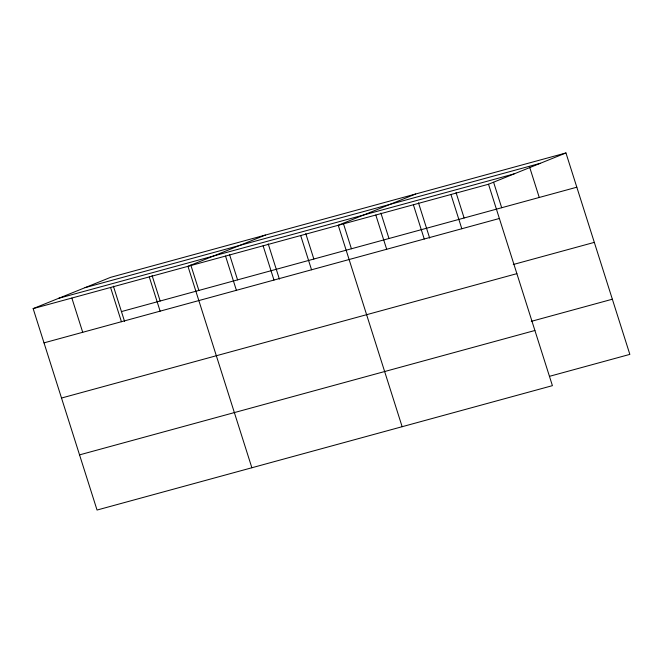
<?xml version="1.0" encoding="UTF-8"?>
<svg xmlns="http://www.w3.org/2000/svg" width="663" height="663" viewBox="0 0 663 663"><rect width="100%" height="100%" fill="white"/><g stroke="black" fill="none" stroke-linecap="round" stroke-linejoin="round"><path stroke-width="0.99" d="M565.953 152.954L488.515 184.239L552.412 385.659L97.047 510.046L33.15 308.618L110.588 277.341L565.953 152.954L629.85 354.382L549.768 376.252M265.415 235.05L187.977 266.327L251.865 467.755M415.684 194.002L338.246 225.279L402.143 426.707M85.038 287.659L540.395 163.28M58.709 298.292L514.065 173.913M33.15 308.618L488.515 184.239M121.453 311.585L576.818 187.206M44.015 342.862L499.38 218.483M513.253 264.52L594.321 242.376M61.518 398.032L516.875 273.653M531.287 321.356L612.347 299.212M79.543 454.876L534.908 330.489M529.629 167.134L539.251 197.466M493.612 182.284L501.684 207.726M456.045 192.552L464.117 217.986M450.948 194.499L461.813 228.743M418.477 202.812L429.674 238.1M413.38 204.759L424.245 239.003M380.91 213.072L388.982 238.514M375.813 215.019L386.678 249.271M343.343 223.332L351.415 248.774M305.776 233.591L313.848 259.034M300.679 235.547L311.544 269.791M268.208 243.86L279.405 279.148M263.112 245.807L273.976 280.051M229.506 254.426L237.569 279.869M225.544 256.067L236.401 290.311M190.795 265.001L198.867 290.444M152.092 275.576L160.164 301.019M149.266 276.902L160.131 311.146M113.381 286.143L124.578 321.439M110.564 287.469L121.428 321.721M71.853 298.043L82.718 332.296"/></g></svg>
